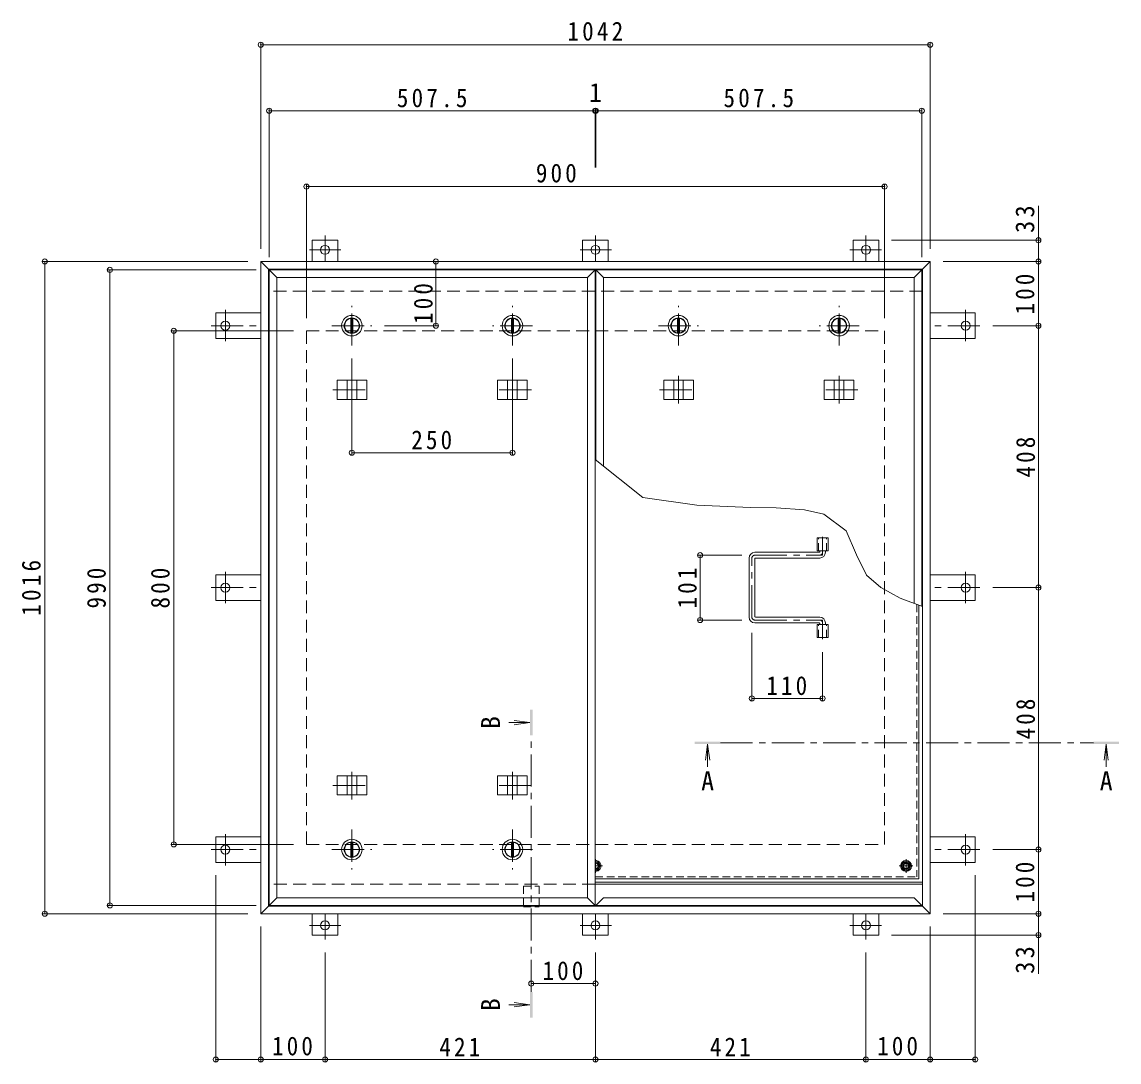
# Model space of a CAD drawing. Units: millimetres on the paper, enlarged 2 times, with parts at other scales. Extents: x -524 to 523, y -392 to 338.
# Drawn here: x -474.3 to -132.7, y -57.3 to 266.8 of the extents above; entities that cross this region are included whole.
import ezdxf
from ezdxf.enums import TextEntityAlignment as Align

# ---------------------------------------------------------------- set-up
doc = ezdxf.new("R2010")
doc.units = ezdxf.units.MM
doc.header["$LTSCALE"] = 2
doc.header["$PDMODE"] = 32
doc.header["$PDSIZE"] = 1.6
for name, pattern in [('CHAIN1', [8, 5, -1, 1, -1]), ('DASHED1', [1.8, 1.2, -0.6]), ('DASHED2', [3, 2, -1])]:
    doc.linetypes.add(name, pattern=pattern)
for name, color, linetype, lineweight in [('0-1_躯体', 2, 'Continuous', 9), ('0-2_仕上', 3, 'Continuous', 9), ('0-3_建具', 4, 'Continuous', 9), ('0-5_寸法', 7, 'Continuous', 9), ('0-6_ハッチ', 6, 'Continuous', 9), ('0-7', 5, 'Continuous', 5), ('0-A', 3, 'CHAIN1', 9), ('0-B', 2, 'Continuous', 9), ('0-C', 2, 'Continuous', 9), ('0-E', 3, 'Continuous', 9), ('0-F', 7, 'Continuous', 9)]:
    doc.layers.add(name, color=color, linetype=linetype, lineweight=lineweight)
doc.styles.add('ＭＳ ゴシック', font='')
doc.styles.get('ＭＳ ゴシック').set_extended_font_data('MS Gothic')

msp = doc.modelspace()

# ---------------------------------------------------------------- linework, layer by layer
at = {"layer": '0-1_躯体', "linetype": 'DASHED2'}
for p, q in [((-193.888, 182.957), (-397.488, 182.957)), ((-385.688, 170.557), (-205.688, 170.557)), ((-385.688, 10.557), (-385.688, 170.557)), ((-205.688, 10.557), (-205.688, 170.557)), ((-385.688, 10.557), (-205.688, 10.557)), ((-295.788, -1.843), (-397.488, -1.843))]:
    msp.add_line(p, q, dxfattribs=at)
at = {"layer": '0-1_躯体', "linetype": 'CHAIN1'}
for p, q in [((-321.538, 165.957), (-321.538, 178.357)), ((-219.838, 165.957), (-219.838, 178.357)), ((-315.338, 172.157), (-327.738, 172.157)), ((-213.638, 172.157), (-226.038, 172.157))]:
    msp.add_line(p, q, dxfattribs=at)
at = {"layer": '0-1_躯体'}
for p, q in [((-321.838, 174.437), (-321.838, 169.876)), ((-321.238, 174.437), (-321.238, 169.876)), ((-220.138, 174.437), (-220.138, 169.876)), ((-219.538, 174.437), (-219.538, 169.876)), ((-193.888, -1.843), (-295.788, -1.843))]:
    msp.add_line(p, q, dxfattribs=at)
for centre, radius in [((-321.538, 172.157), 3.2), ((-321.538, 172.157), 2.4), ((-321.538, 172.157), 2.3), ((-219.838, 172.157), 3.2), ((-219.838, 172.157), 2.4), ((-219.838, 172.157), 2.3)]:
    msp.add_circle(centre, radius, dxfattribs=at)
at = {"layer": '0-2_仕上'}
for p, q in [((-397.288, 189.557), (-394.888, 187.156)), ((-397.288, 189.557), (-295.788, 189.557)), ((-397.288, -8.444), (-397.288, 189.557)), ((-298.188, 187.156), (-295.788, 189.557)), ((-295.788, 189.557), (-295.788, -8.444)), ((-295.588, 189.557), (-293.188, 187.156)), ((-295.588, 189.557), (-194.088, 189.557)), ((-295.588, 130.279), (-295.588, 189.557)), ((-196.488, 187.156), (-194.088, 189.557)), ((-194.088, 189.557), (-194.088, 84.711)), ((-394.888, 187.156), (-298.188, 187.156)), ((-394.888, -6.043), (-394.888, 187.156)), ((-298.188, 187.156), (-298.188, -6.043)), ((-293.188, 187.156), (-196.488, 187.156)), ((-293.188, 128.367), (-293.188, 187.156)), ((-196.488, 187.156), (-196.488, 85.64)), ((-226.718, 102.057), (-226.718, 106.057)), ((-226.718, 106.057), (-223.258, 106.057)), ((-223.258, 102.057), (-223.258, 106.057)), ((-226.718, 102.057), (-223.258, 102.057)), ((-226.718, 75.057), (-226.718, 79.057)), ((-226.718, 79.057), (-223.258, 79.057)), ((-223.258, 75.057), (-223.258, 79.057)), ((-226.718, 75.057), (-223.258, 75.057)), ((-397.288, -8.444), (-394.888, -6.043)), ((-295.588, -8.444), (-293.188, -6.043)), ((-295.788, -8.444), (-397.288, -8.444)), ((-194.088, -8.444), (-295.588, -8.444))]:
    msp.add_line(p, q, dxfattribs=at)
at = {"layer": '0-2_仕上', "linetype": 'DASHED1'}
for p, q in [((-226.258, 102.057), (-226.258, 106.057)), ((-223.718, 102.057), (-223.718, 106.057)), ((-226.258, 75.057), (-226.258, 79.057)), ((-223.718, 75.057), (-223.718, 79.057))]:
    msp.add_line(p, q, dxfattribs=at)
at = {"layer": '0-2_仕上', "color": 4}
for p, q in [((-316.088, 48.508), (-322.642, 48.508)), ((-316.088, 48.508), (-321.045, 49.161)), ((-316.088, 48.508), (-321.045, 47.856)), ((-260.766, 41.81), (-261.419, 36.853)), ((-260.766, 41.81), (-260.766, 34.689)), ((-260.766, 41.81), (-260.114, 36.853)), ((-136.675, 41.81), (-137.328, 36.853)), ((-136.675, 41.81), (-136.023, 36.853)), ((-136.675, 41.81), (-136.675, 34.689)), ((-316.088, -39.383), (-322.642, -39.383)), ((-316.088, -39.383), (-321.045, -38.731)), ((-316.088, -39.383), (-321.045, -40.036))]:
    msp.add_line(p, q, dxfattribs=at)
at = {"layer": '0-2_仕上', "color": 4, "linetype": 'CHAIN1'}
for p, q in [((-315.688, -35.383), (-315.688, 44.508)), ((-256.766, 42.21), (-140.675, 42.21))]:
    msp.add_line(p, q, dxfattribs=at)
at = {"layer": '0-2_仕上'}
for points in [[(-295.788, -8.444), (-298.188, -6.043), (-394.888, -6.043)], [(-194.088, -8.444), (-196.488, -6.043), (-293.188, -6.043)]]:
    msp.add_lwpolyline(points, dxfattribs=at)
at = {"layer": '0-2_仕上', "color": 4}
for points in [[(-315.288, 52.508), (-316.088, 52.508), (-315.288, 44.508), (-316.088, 44.508)], [(-264.766, 41.81), (-264.766, 42.61), (-256.766, 41.81), (-256.766, 42.61)], [(-132.675, 41.81), (-132.675, 42.61), (-140.675, 41.81), (-140.675, 42.61)], [(-316.088, -43.383), (-315.288, -43.383), (-316.088, -35.383), (-315.288, -35.383)]]:
    msp.add_solid(points, dxfattribs=at)
at = {"layer": '0-3_建具', "color": 2}
for p, q in [((-399.888, 192.157), (-397.488, 189.757)), ((-191.488, 192.157), (-399.888, 192.157)), ((-399.888, -11.043), (-399.888, 192.157)), ((-191.488, 192.157), (-193.888, 189.757)), ((-191.488, -11.043), (-191.488, 192.157)), ((-193.888, 189.757), (-397.488, 189.757)), ((-397.488, -8.643), (-397.488, 189.757)), ((-193.888, -8.643), (-193.888, 189.757)), ((-193.888, -1.843), (-295.788, -1.843)), ((-399.888, -11.043), (-397.488, -8.643)), ((-193.888, -8.643), (-397.488, -8.643)), ((-191.488, -11.043), (-193.888, -8.643)), ((-191.488, -11.043), (-399.888, -11.043))]:
    msp.add_line(p, q, dxfattribs=at)
at = {"layer": '0-3_建具'}
for p, q in [((-376.155, 155.157), (-376.155, 149.157)), ((-376.155, 155.157), (-366.92, 155.157)), ((-373.038, 155.157), (-373.038, 149.157)), ((-370.038, 155.157), (-370.038, 149.157)), ((-366.92, 155.157), (-366.92, 149.157)), ((-316.92, 155.157), (-326.155, 155.157)), ((-326.155, 155.157), (-326.155, 149.157)), ((-323.038, 155.157), (-323.038, 149.157)), ((-320.038, 155.157), (-320.038, 149.157)), ((-316.92, 155.157), (-316.92, 149.157)), ((-274.455, 155.157), (-274.455, 149.157)), ((-274.455, 155.157), (-265.22, 155.157)), ((-271.338, 155.157), (-271.338, 149.157)), ((-268.338, 155.157), (-268.338, 149.157)), ((-265.22, 155.157), (-265.22, 149.157)), ((-215.22, 155.157), (-224.455, 155.157)), ((-224.455, 155.157), (-224.455, 149.157)), ((-221.338, 155.157), (-221.338, 149.157)), ((-218.338, 155.157), (-218.338, 149.157)), ((-215.22, 155.157), (-215.22, 149.157)), ((-376.155, 149.157), (-366.92, 149.157)), ((-316.92, 149.157), (-326.155, 149.157)), ((-274.455, 149.157), (-265.22, 149.157)), ((-215.22, 149.157), (-224.455, 149.157)), ((-376.155, 25.957), (-376.155, 31.957)), ((-376.155, 31.957), (-366.92, 31.957)), ((-373.038, 25.957), (-373.038, 31.957)), ((-370.038, 25.957), (-370.038, 31.957)), ((-366.92, 25.957), (-366.92, 31.957)), ((-316.92, 31.957), (-326.155, 31.957)), ((-326.155, 25.957), (-326.155, 31.957)), ((-323.038, 25.957), (-323.038, 31.957)), ((-320.038, 25.957), (-320.038, 31.957)), ((-316.92, 25.957), (-316.92, 31.957)), ((-376.155, 25.957), (-366.92, 25.957)), ((-316.92, 25.957), (-326.155, 25.957))]:
    msp.add_line(p, q, dxfattribs=at)
at = {"layer": '0-3_建具', "linetype": 'CHAIN1'}
for p, q in [((-371.538, 156.58), (-371.538, 147.932)), ((-321.538, 156.58), (-321.538, 147.932)), ((-269.838, 156.58), (-269.838, 147.932)), ((-219.838, 156.58), (-219.838, 147.932)), ((-377.419, 152.157), (-365.656, 152.157)), ((-315.656, 152.157), (-327.419, 152.157)), ((-275.719, 152.157), (-263.956, 152.157)), ((-213.956, 152.157), (-225.719, 152.157)), ((-371.538, 24.533), (-371.538, 33.181)), ((-321.538, 24.533), (-321.538, 33.181)), ((-377.419, 28.957), (-365.656, 28.957)), ((-315.656, 28.957), (-327.419, 28.957))]:
    msp.add_line(p, q, dxfattribs=at)
at = {"layer": '0-5_寸法'}
for p, q in [((-157.783, 198.796), (-157.783, 209.549)), ((-280.961, 118.628), (-295.788, 130.438)), ((-264.135, 116.297), (-280.961, 118.628)), ((-247.475, 115.548), (-264.135, 116.297)), ((-157.783, -17.683), (-157.783, -29.753))]:
    msp.add_line(p, q, dxfattribs=at)
msp.add_lwpolyline([(-193.888, 84.633), (-200.796, 87.308), (-206.843, 90.593), (-211.357, 94.441), (-214.427, 100.73), (-217.591, 108.222), (-224.583, 113.466), (-230.577, 114.798), (-239.401, 115.464), (-247.475, 115.548)], dxfattribs=at)
at = {"layer": '0-5_寸法', "linetype": 'DASHED1'}
for points in [[(-318.148, -2.483), (-313.228, -2.483), (-313.228, -8.883)], [(-318.148, -2.483), (-318.148, -8.883), (-313.228, -8.883)]]:
    msp.add_lwpolyline(points, dxfattribs=at)
at = {"layer": '0-6_ハッチ', "linetype": 'CHAIN1'}
for p, q in [((-224.988, 106.333), (-224.988, 100.657)), ((-246.988, 81.359), (-246.988, 99.755)), ((-246.086, 100.657), (-224.988, 100.657)), ((-246.086, 80.457), (-224.988, 80.457)), ((-224.988, 74.479), (-224.988, 80.457))]:
    msp.add_line(p, q, dxfattribs=at)
at = {"layer": '0-6_ハッチ'}
for p, q in [((-247.888, 81.357), (-247.888, 99.757)), ((-226.088, 101.557), (-246.088, 101.557)), ((-246.088, 81.557), (-246.088, 99.557)), ((-245.888, 99.757), (-225.888, 99.757)), ((-225.888, 101.757), (-225.888, 102.057)), ((-224.088, 101.557), (-224.088, 102.057)), ((-226.088, 79.557), (-246.088, 79.557)), ((-245.888, 81.357), (-225.888, 81.357)), ((-225.888, 79.357), (-225.888, 79.057)), ((-224.088, 79.557), (-224.088, 79.057)), ((-295.788, -1.243), (-193.888, -1.243)), ((-295.788, -1.843), (-193.888, -1.843))]:
    msp.add_line(p, q, dxfattribs=at)
for centre, radius, start, end in [((-246.088, 99.757), 1.8, 90, 180), ((-245.888, 99.557), 0.2, 90, 180), ((-226.088, 101.757), 0.2, 270, 0), ((-225.888, 101.557), 1.8, 270, 0), ((-246.088, 81.357), 1.8, 180, 270), ((-245.888, 81.557), 0.2, 180, 270), ((-226.088, 79.357), 0.2, 0, 90), ((-225.888, 79.557), 1.8, 0, 90)]:
    msp.add_arc(centre, radius, start, end, dxfattribs=at)
at = {"layer": '0-6_ハッチ', "linetype": 'CHAIN1'}
for centre, radius, start, end in [((-246.086, 99.755), 0.902, 90, 180), ((-225.888, 101.557), 0.9, 270.29569, 0), ((-246.086, 81.359), 0.902, 180, 270), ((-225.888, 79.557), 0.9, 0, 89.70431)]:
    msp.add_arc(centre, radius, start, end, dxfattribs=at)
at = {"layer": '0-7'}
for radius in [1, 0.838]:
    msp.add_circle((-198.988, 3.857), radius, dxfattribs=at)
for radius, start, end in [(1, 264.25774, 95.74226), (0.838, 263.13945, 96.86055)]:
    msp.add_arc((-295.688, 3.857), radius, start, end, dxfattribs=at)
at = {"layer": '0-A', "linetype": 'DASHED1'}
for p in [(-195.628, 85.307), (-295.788, 0.497)]:
    msp.add_line(p, (-195.628, 0.497), dxfattribs=at)
at = {"layer": '0-A', "linetype": 'Continuous'}
for q in [(-194.988, 85.059), (-295.788, -0.143)]:
    msp.add_line((-194.988, -0.143), q, dxfattribs=at)
at = {"layer": '0-A'}
for p, q in [((-293.552, 3.857), (-295.788, 3.857)), ((-295.688, 1.721), (-295.688, 5.992)), ((-196.852, 3.857), (-201.123, 3.857)), ((-198.988, 1.721), (-198.988, 5.992))]:
    msp.add_line(p, q, dxfattribs=at)
at = {"layer": '0-B'}
for p, q in [((-295.788, 5.157), (-294.938, 5.157)), ((-294.188, 3.857), (-294.938, 5.157)), ((-294.188, 3.857), (-294.938, 2.557)), ((-200.488, 3.857), (-199.737, 5.157)), ((-199.737, 5.157), (-198.238, 5.157)), ((-197.488, 3.857), (-198.238, 5.157)), ((-197.488, 3.857), (-198.238, 2.557)), ((-295.788, 2.557), (-294.938, 2.557))]:
    msp.add_line(p, q, dxfattribs=at)
msp.add_lwpolyline([(-200.488, 3.857), (-199.737, 2.557), (-198.238, 2.557)], dxfattribs=at)
for radius in [1.7, 1.3]:
    msp.add_circle((-198.988, 3.857), radius, dxfattribs=at)
for radius, start, end in [(1.7, 266.62595, 93.37405), (1.3, 265.58602, 94.41398)]:
    msp.add_arc((-295.688, 3.857), radius, start, end, dxfattribs=at)
at = {"layer": '0-C', "linetype": 'CHAIN1'}
for p, q in [((-371.538, 165.957), (-371.538, 178.357)), ((-269.838, 165.957), (-269.838, 178.357)), ((-377.738, 172.157), (-365.338, 172.157)), ((-276.038, 172.157), (-263.638, 172.157)), ((-371.538, 15.157), (-371.538, 2.757)), ((-321.538, 15.157), (-321.538, 2.757)), ((-377.738, 8.957), (-365.338, 8.957)), ((-315.338, 8.957), (-327.738, 8.957))]:
    msp.add_line(p, q, dxfattribs=at)
at = {"layer": '0-C'}
for p, q in [((-371.838, 174.437), (-371.838, 169.876)), ((-371.238, 174.437), (-371.238, 169.876)), ((-270.138, 174.437), (-270.138, 169.876)), ((-269.538, 174.437), (-269.538, 169.876)), ((-371.838, 6.676), (-371.838, 11.237)), ((-371.238, 6.676), (-371.238, 11.237)), ((-321.838, 6.676), (-321.838, 11.237)), ((-321.238, 6.676), (-321.238, 11.237))]:
    msp.add_line(p, q, dxfattribs=at)
for centre, radius in [((-371.538, 172.157), 3.2), ((-371.538, 172.157), 2.4), ((-371.538, 172.157), 2.3), ((-269.838, 172.157), 3.2), ((-269.838, 172.157), 2.4), ((-269.838, 172.157), 2.3), ((-371.538, 8.957), 3.2), ((-371.538, 8.957), 2.4), ((-371.538, 8.957), 2.3), ((-321.538, 8.957), 3.2), ((-321.538, 8.957), 2.4), ((-321.538, 8.957), 2.3)]:
    msp.add_circle(centre, radius, dxfattribs=at)
at = {"layer": '0-E'}
for p, q in [((-375.888, 198.796), (-383.888, 198.796)), ((-383.888, 192.157), (-383.888, 198.796)), ((-375.888, 192.157), (-375.888, 198.796)), ((-291.688, 198.796), (-299.688, 198.796)), ((-299.688, 192.157), (-299.688, 198.796)), ((-291.688, 192.157), (-291.688, 198.796)), ((-215.488, 198.796), (-207.488, 198.796)), ((-215.488, 192.157), (-215.488, 198.796)), ((-207.488, 192.157), (-207.488, 198.796)), ((-413.928, 176.157), (-413.928, 168.157)), ((-399.888, 176.157), (-413.928, 176.157)), ((-191.487, 176.157), (-177.447, 176.157)), ((-177.447, 176.157), (-177.447, 168.157)), ((-399.888, 168.157), (-413.928, 168.157)), ((-191.487, 168.157), (-177.447, 168.157)), ((-413.928, 94.557), (-413.928, 86.557)), ((-399.888, 94.557), (-413.928, 94.557)), ((-191.487, 94.557), (-177.447, 94.557)), ((-177.447, 94.557), (-177.447, 86.557)), ((-399.888, 86.557), (-413.928, 86.557)), ((-191.487, 86.557), (-177.447, 86.557)), ((-413.928, 4.957), (-413.928, 12.957)), ((-399.888, 12.957), (-413.928, 12.957)), ((-191.487, 12.957), (-177.447, 12.957)), ((-177.447, 4.957), (-177.447, 12.957)), ((-399.888, 4.957), (-413.928, 4.957)), ((-191.487, 4.957), (-177.447, 4.957)), ((-383.888, -11.043), (-383.888, -17.683)), ((-375.888, -11.043), (-375.888, -17.683)), ((-299.688, -11.043), (-299.688, -17.683)), ((-291.688, -11.043), (-291.688, -17.683)), ((-215.488, -11.043), (-215.488, -17.683)), ((-207.488, -11.043), (-207.488, -17.683)), ((-375.888, -17.683), (-383.888, -17.683)), ((-291.688, -17.683), (-299.688, -17.683)), ((-215.488, -17.683), (-207.488, -17.683))]:
    msp.add_line(p, q, dxfattribs=at)
at = {"layer": '0-E', "linetype": 'CHAIN1'}
for p, q in [((-379.888, 200.228), (-379.888, 192.196)), ((-295.688, 200.228), (-295.688, 192.196)), ((-211.488, 200.228), (-211.488, 192.196)), ((-374.92, 195.796), (-384.697, 195.796)), ((-290.72, 195.796), (-300.497, 195.796)), ((-216.456, 195.796), (-206.678, 195.796)), ((-410.928, 177.125), (-410.928, 167.347)), ((-180.447, 177.125), (-180.447, 167.347)), ((-415.359, 172.157), (-399.888, 172.157)), ((-176.016, 172.157), (-191.487, 172.157)), ((-410.928, 95.525), (-410.928, 85.747)), ((-180.447, 95.525), (-180.447, 85.747)), ((-415.359, 90.557), (-399.888, 90.557)), ((-176.016, 90.557), (-191.487, 90.557)), ((-410.928, 3.989), (-410.928, 13.766)), ((-180.447, 3.989), (-180.447, 13.766)), ((-415.359, 8.957), (-399.888, 8.957)), ((-176.016, 8.957), (-191.487, 8.957)), ((-379.888, -19.115), (-379.888, -11.083)), ((-295.688, -19.115), (-295.688, -11.083)), ((-211.488, -19.115), (-211.488, -11.083)), ((-374.92, -14.683), (-384.697, -14.683)), ((-290.72, -14.683), (-300.497, -14.683)), ((-216.456, -14.683), (-206.678, -14.683))]:
    msp.add_line(p, q, dxfattribs=at)
at = {"layer": '0-E'}
for centre in [(-379.888, 195.796), (-295.688, 195.796), (-211.488, 195.796), (-410.928, 172.157), (-180.447, 172.157), (-410.928, 90.557), (-180.447, 90.557), (-410.928, 8.957), (-180.447, 8.957), (-379.888, -14.683), (-295.688, -14.683), (-211.488, -14.683)]:
    msp.add_circle(centre, 1.4, dxfattribs=at)
at = {"layer": '0-F'}
for p, q in [((-399.888, 260.299), (-399.888, 196.157)), ((-399.888, 259.699), (-191.488, 259.699)), ((-191.488, 260.299), (-191.488, 196.157)), ((-397.288, 239.74), (-397.288, 193.557)), ((-397.288, 239.14), (-295.788, 239.14)), ((-295.788, 239.74), (-295.788, 221.399)), ((-295.788, 239.14), (-295.588, 239.14)), ((-295.588, 239.74), (-295.588, 221.399)), ((-295.588, 239.14), (-194.088, 239.14)), ((-194.088, 239.74), (-194.088, 193.557)), ((-385.688, 216.1), (-385.688, 174.557)), ((-385.688, 215.5), (-205.688, 215.5)), ((-205.688, 216.1), (-205.688, 174.557)), ((-157.183, 198.796), (-203.488, 198.796)), ((-157.783, 192.157), (-157.783, 198.796)), ((-467.768, 192.157), (-403.888, 192.157)), ((-467.168, 192.157), (-467.168, -11.043)), ((-345.354, 192.157), (-345.354, 172.157)), ((-157.183, 192.157), (-187.488, 192.157)), ((-157.783, 192.157), (-157.783, 172.157)), ((-447.479, 189.557), (-401.288, 189.557)), ((-446.879, -8.443), (-446.879, 189.557)), ((-344.754, 172.157), (-361.338, 172.157)), ((-157.183, 172.157), (-172.016, 172.157)), ((-157.783, 172.157), (-157.783, 90.557)), ((-427.589, 170.557), (-389.688, 170.557)), ((-426.989, 10.557), (-426.989, 170.557)), ((-371.538, 131.991), (-371.538, 161.957)), ((-321.538, 131.991), (-321.538, 161.957)), ((-371.538, 132.591), (-321.538, 132.591)), ((-263.712, 100.657), (-250.086, 100.657)), ((-263.112, 100.657), (-263.112, 80.457)), ((-157.183, 90.557), (-172.016, 90.557)), ((-157.783, 90.557), (-157.783, 8.957)), ((-263.712, 80.457), (-250.086, 80.457)), ((-246.988, 55.426), (-246.988, 76.457)), ((-224.988, 55.426), (-224.988, 70.479)), ((-224.988, 56.026), (-246.988, 56.026)), ((-427.589, 10.557), (-389.688, 10.557)), ((-157.183, 8.957), (-172.016, 8.957)), ((-157.783, 8.957), (-157.783, -11.043)), ((-413.928, -57.051), (-413.928, 0.957)), ((-177.447, -57.051), (-177.447, 0.957)), ((-447.479, -8.443), (-401.288, -8.443)), ((-467.768, -11.043), (-403.888, -11.043)), ((-157.183, -11.043), (-187.488, -11.043)), ((-157.783, -11.043), (-157.783, -17.683)), ((-399.888, -57.051), (-399.888, -15.043)), ((-191.488, -57.051), (-191.488, -15.043)), ((-157.183, -17.683), (-203.488, -17.683)), ((-379.888, -57.051), (-379.888, -23.115)), ((-295.688, -57.051), (-295.688, -23.115)), ((-211.488, -57.051), (-211.488, -23.115)), ((-315.688, -32.781), (-295.688, -32.781)), ((-413.928, -56.451), (-399.888, -56.451)), ((-399.888, -56.451), (-379.888, -56.451)), ((-379.888, -56.451), (-295.688, -56.451)), ((-295.688, -56.451), (-211.488, -56.451)), ((-211.488, -56.451), (-191.488, -56.451)), ((-191.488, -56.451), (-177.447, -56.451))]:
    msp.add_line(p, q, dxfattribs=at)
for p in [(-399.888, 259.699), (-191.488, 259.699), (-397.288, 239.14), (-295.788, 239.14), (-295.588, 239.14), (-194.088, 239.14), (-385.688, 215.5), (-205.688, 215.5), (-157.783, 198.796), (-467.168, 192.157), (-345.354, 192.157), (-157.783, 192.157), (-446.879, 189.557), (-426.989, 170.557), (-345.354, 172.157), (-157.783, 172.157), (-371.538, 132.591), (-321.538, 132.591), (-263.112, 100.657), (-157.783, 90.557), (-263.112, 80.457), (-246.988, 56.026), (-224.988, 56.026), (-426.989, 10.557), (-157.783, 8.957), (-467.168, -11.043), (-446.879, -8.443), (-157.783, -11.043), (-157.783, -17.683), (-315.688, -32.781), (-295.688, -32.781), (-413.928, -56.451), (-399.888, -56.451), (-379.888, -56.451), (-295.688, -56.451), (-211.488, -56.451), (-191.488, -56.451), (-177.447, -56.451)]:
    msp.add_point(p, dxfattribs=at)

# ---------------------------------------------------------------- texts
at = {"layer": '0-5_寸法', "color": 2, "style": 'ＭＳ ゴシック'}
for p in [(-323.66, 46.508), (-323.66, -41.383)]:
    msp.add_text('B', height=5.865, rotation=90, dxfattribs=at).set_placement(p, align=Align.BOTTOM_LEFT)
for p in [(-262.766, 25.671), (-138.675, 25.671)]:
    msp.add_text('A', height=5.865, dxfattribs=at).set_placement(p, align=Align.BOTTOM_LEFT)
at = {"layer": '0-F', "color": 2, "style": 'ＭＳ ゴシック'}
msp.add_text('1', height=5.865, dxfattribs=at).set_placement((-297.688, 240.14), align=Align.BOTTOM_LEFT)
at = {"layer": '0-F', "color": 2, "char_height": 5.865, "attachment_point": 7, "style": 'ＭＳ ゴシック'}
for s, insert in [('\\T1.28;\\W0.9;1042', (-304.438, 260.899)), ('\\T1.28;\\W0.9;507.5', (-357.538, 240.14)), ('\\T1.28;\\W0.9;507.5', (-255.838, 240.14)), ('\\T1.27;\\W0.9;900', (-314.236, 216.7)), ('\\T1.27;\\W0.9;250', (-353.038, 133.591)), ('\\T1.27;\\W0.9;110', (-242.488, 57.026)), ('\\T1.27;\\W0.9;100', (-312.188, -31.781)), ('\\T1.27;\\W0.9;100', (-396.388, -55.251)), ('\\T1.27;\\W0.9;421', (-344.288, -55.451)), ('\\T1.27;\\W0.9;421', (-260.088, -55.451)), ('\\T1.27;\\W0.9;100', (-207.988, -55.251))]:
    msp.add_mtext(s, dxfattribs=dict(at, insert=insert))
at = {"layer": '0-F', "color": 2, "char_height": 5.865, "attachment_point": 7, "rotation": 90, "style": 'ＭＳ ゴシック'}
for s, insert in [('\\T1.27;\\W0.95;33', (-158.983, 201.049)), ('\\T1.27;\\W0.9;100', (-158.983, 175.657)), ('\\T1.27;\\W0.9;100', (-346.314, 172.713)), ('\\T1.27;\\W0.9;408', (-158.783, 124.857)), ('\\T1.28;\\W0.9;1016', (-468.368, 81.807)), ('\\T1.27;\\W0.9;990', (-448.079, 84.057)), ('\\T1.27;\\W0.9;800', (-428.189, 84.057)), ('\\T1.27;\\W0.9;101', (-264.112, 84.057)), ('\\T1.27;\\W0.9;408', (-158.783, 43.257)), ('\\T1.27;\\W0.9;100', (-158.983, -7.543)), ('\\T1.27;\\W0.95;33', (-158.983, -29.753))]:
    msp.add_mtext(s, dxfattribs=dict(at, insert=insert))

doc.saveas('drawing.dxf')
